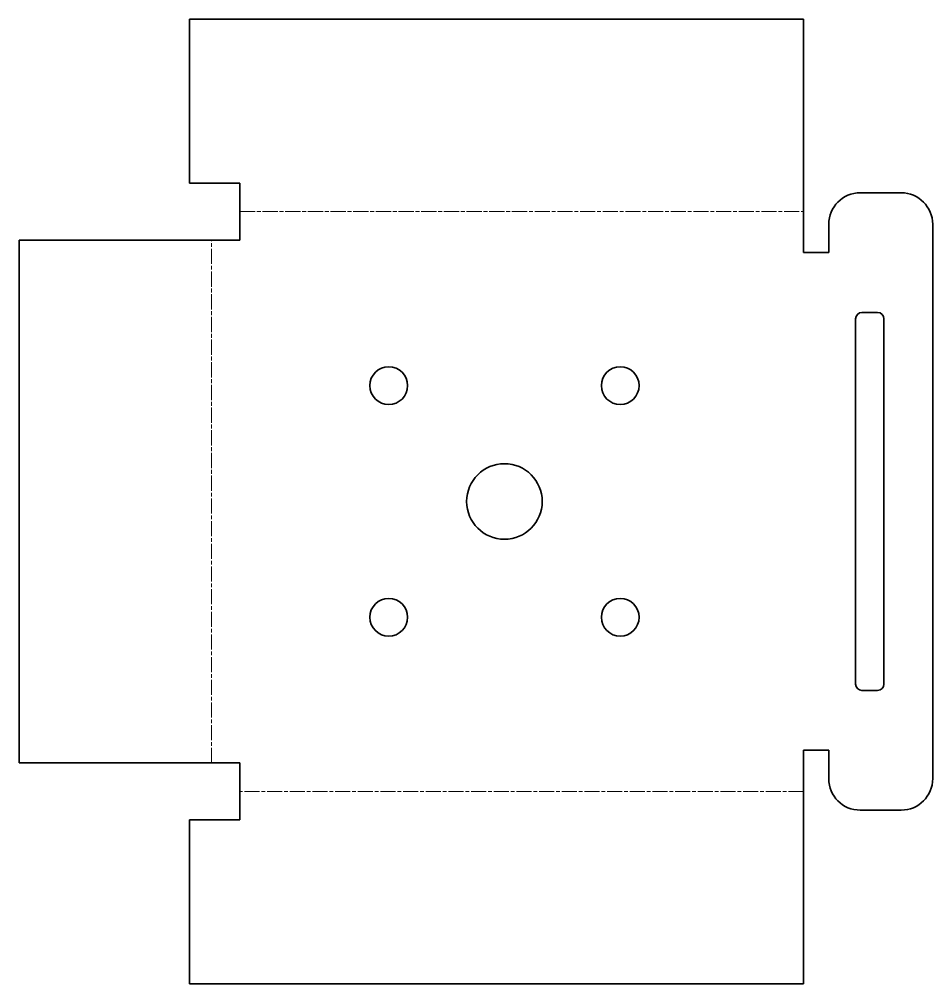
# Model space of a CAD drawing. Header units: inches. Extents: x 0 to 145, y 0 to 153.
import ezdxf

# ---------------------------------------------------------------- set-up
doc = ezdxf.new("R2010")
doc.units = ezdxf.units.IN
doc.header["$MEASUREMENT"] = 0
doc.linetypes.add('Chain', pattern=[13.68, 9.12, -1.14, 2.28, -1.14])
doc.layers.add('SIMUMAK Bend Centerline (ISO)', color=7, linetype='Chain', lineweight=9)
doc.layers.add('SIMUMAK Visible (ISO)', color=7, linetype='Continuous', lineweight=35)

# ---------------------------------------------------------------- blocks, each defined once
blk = doc.blocks.new('3DOF250-04-CCARD01_Chapa Cardan 1_3DOF250-04-CCARD01 (Desplegada)')
at = {"layer": 'SIMUMAK Bend Centerline (ISO)', "ltscale": 0.263158}
for p, q in [((-37.48, 46.02), (52.02, 46.02)), ((-42, -41.5), (-42, 41.5)), ((52.02, -46.02), (-37.48, -46.02))]:
    blk.add_line(p, q, dxfattribs=at)
at = {"layer": 'SIMUMAK Visible (ISO)'}
for p, q in [((52.02, 76.55), (-45.48, 76.55)), ((-45.48, 76.55), (-45.48, 50.55)), ((52.02, 39.5), (52.02, 76.55)), ((-45.48, 50.55), (-37.48, 50.55)), ((-37.48, 50.55), (-37.48, 41.5)), ((61.02, 49), (67.52, 49)), ((56.02, 44), (56.02, 39.5)), ((72.52, 44), (72.52, -44)), ((-72.52, 41.5), (-72.52, -41.5)), ((-72.52, 41.5), (-37.48, 41.5)), ((56.02, 39.5), (52.02, 39.5)), ((61.27, 30), (63.77, 30)), ((60.27, -29), (60.27, 29)), ((64.77, 29), (64.77, -29)), ((63.77, -30), (61.27, -30)), ((52.02, -39.5), (56.02, -39.5)), ((52.02, -76.55), (52.02, -39.5)), ((56.02, -39.5), (56.02, -44)), ((-72.52, -41.5), (-37.48, -41.5)), ((-37.48, -41.5), (-37.48, -50.55)), ((67.52, -49), (61.02, -49)), ((-45.48, -76.55), (-45.48, -50.55)), ((-37.48, -50.55), (-45.48, -50.55)), ((-45.48, -76.55), (52.02, -76.55))]:
    blk.add_line(p, q, dxfattribs=at)
for centre, radius in [((-13.86, 18.39), 3), ((22.91, 18.39), 3), ((4.52, 0), 6), ((-13.86, -18.38), 3), ((22.91, -18.38), 3)]:
    blk.add_circle(centre, radius, dxfattribs=at)
at = {"layer": 'SIMUMAK Visible (ISO)', "extrusion": (0, 0, -1)}
for centre, start, end in [((-61.02, 44), 0, 90), ((-67.52, 44), 90, 180), ((-61.02, -44), 270, 360), ((-67.52, -44), 180, 270)]:
    blk.add_arc(centre, 5, start, end, dxfattribs=at)
at = {"layer": 'SIMUMAK Visible (ISO)'}
for centre, start, end in [((61.27, 29), 90, 180), ((63.77, 29), 0, 90), ((61.27, -29), 180, 270), ((63.77, -29), 270, 360)]:
    blk.add_arc(centre, 1, start, end, dxfattribs=at)

msp = doc.modelspace()

# ---------------------------------------------------------------- block references
msp.add_blockref('3DOF250-04-CCARD01_Chapa Cardan 1_3DOF250-04-CCARD01 (Desplegada)', (72.52, 76.55))

doc.saveas('drawing.dxf')
